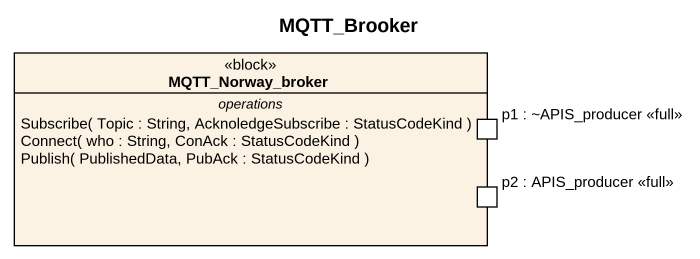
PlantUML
@startuml
title MQTT_Brooker
hide circle
hide empty members
class MQTT_Norway_broker <<block>> {
  -- operations --
  Subscribe( Topic : String, AcknoledgeSubscribe : StatusCodeKind )
  Connect( who : String, ConAck : StatusCodeKind )
  Publish( PublishedData, PubAck : StatusCodeKind )
  -- ports --
  p1 : ~APIS_producer <<full>>
  p2 : APIS_producer <<full>>
}
@enduml
